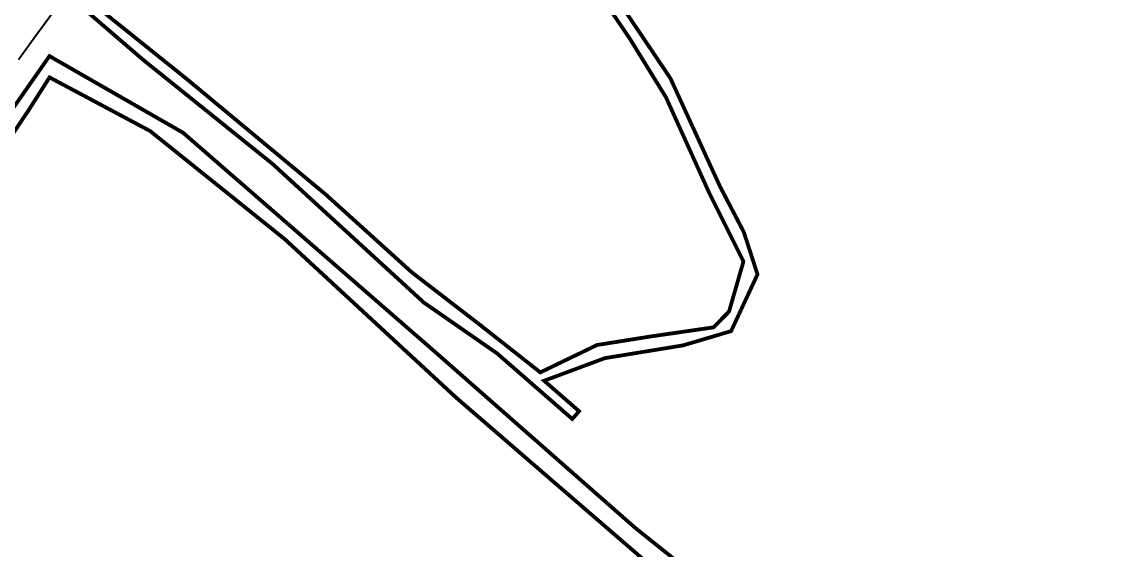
# Model space of a CAD drawing. Header units: metres. Extents: x 561401 to 594056, y 8460144 to 8508504.
# Drawn here: x 569126.1 to 569183.1, y 8473906.7 to 8473934.6 of the extents above; entities that cross this region are included whole.
import ezdxf

# ---------------------------------------------------------------- set-up
doc = ezdxf.new("R2010")
doc.units = ezdxf.units.M
for name, color, linetype in [('1.1. VIA EXISTENTE', 252, 'Continuous'), ('1.7 MURO DE ADOBE', 8, 'Continuous'), ('1.7 PIRCA DE PIEDRA', 8, 'Continuous')]:
    doc.layers.add(name, color=color, linetype=linetype)

msp = doc.modelspace()

# ---------------------------------------------------------------- linework, layer by layer
at = {"layer": '1.1. VIA EXISTENTE', "color": 253, "linetype": 'Continuous', "lineweight": 40, "ltscale": 0.2, "true_color": 0x84a4a6}
msp.add_lwpolyline([(569127.759, 8473935.078), (569126.845, 8473933.807), (569125.923, 8473932.542)], dxfattribs=at)
at = {"layer": '1.7 MURO DE ADOBE', "color": 64, "linetype": 'Continuous', "lineweight": -3, "const_width": 0.2}
for points in [[(569129.264, 8473935.32), (569132.486, 8473932.548), (569139.304, 8473927.064), (569147.271, 8473919.763), (569151.119, 8473917.092), (569155.077, 8473913.64), (569155.434, 8473914.05), (569153.595, 8473915.654), (569156.787, 8473916.843), (569160.902, 8473917.515), (569163.435, 8473918.266), (569164.825, 8473921.252), (569164.106, 8473923.478), (569162.846, 8473925.89), (569160.242, 8473931.572), (569157.632, 8473935.452)], [(569157.158, 8473935.055), (569158.101, 8473933.666), (569160.008, 8473930.572), (569162.293, 8473925.52), (569164.086, 8473921.933), (569163.325, 8473919.292), (569162.501, 8473918.463), (569159.173, 8473917.981), (569156.375, 8473917.534), (569153.393, 8473916.094), (569150.157, 8473918.643), (569146.626, 8473921.363), (569142.105, 8473925.453), (569134.846, 8473931.486), (569129.95, 8473935.417)]]:
    msp.add_lwpolyline(points, dxfattribs=at)
at = {"layer": '1.7 PIRCA DE PIEDRA', "color": 64, "linetype": 'Continuous', "lineweight": -3, "const_width": 0.2}
msp.add_lwpolyline([(569127.556, 8473932.744), (569124.642, 8473928.572), (569119.252, 8473922.231), (569115.309, 8473918.594), (569116.114, 8473917.722), (569121.936, 8473923.151), (569126.438, 8473929.863), (569127.558, 8473931.624), (569132.856, 8473928.798), (569139.948, 8473923.101), (569148.961, 8473914.767), (569162.682, 8473902.909), (569174.474, 8473892.359), (569182.222, 8473884.679), (569182.992, 8473885.456), (569166.375, 8473901.528), (569158.395, 8473907.902), (569147.527, 8473917.458), (569134.591, 8473928.707), (569127.556, 8473932.744)], dxfattribs=at)

doc.saveas('drawing.dxf')
